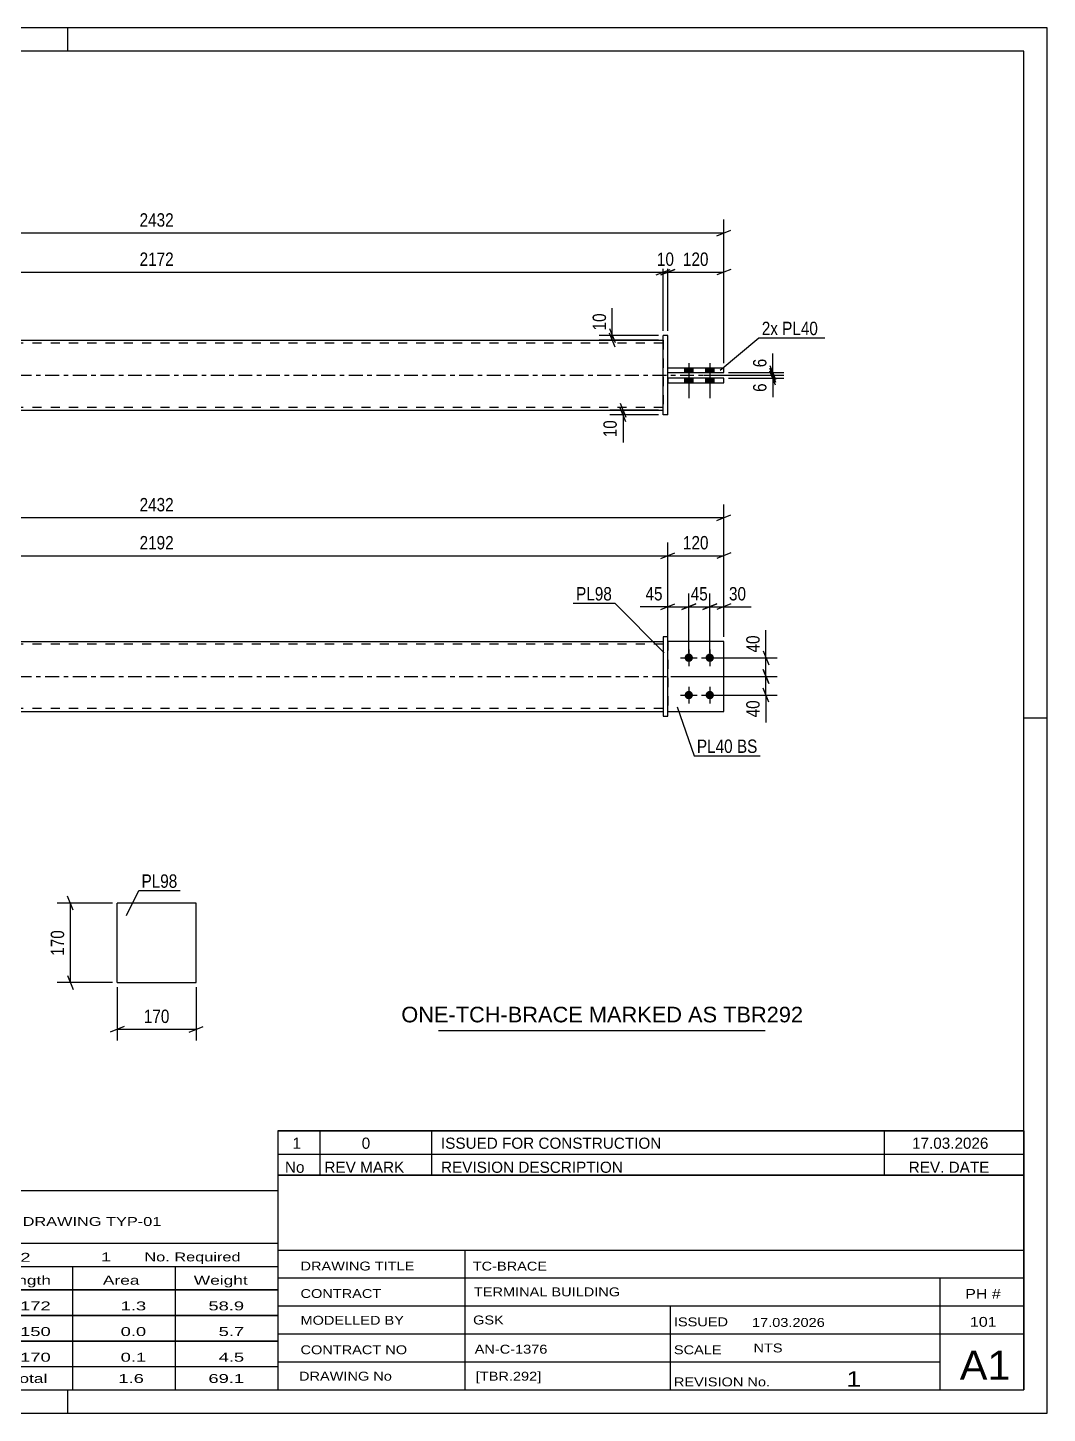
# Model space of a CAD drawing. Header units: millimetres. Extents: x 0 to 420, y 0 to 297.
# Drawn here: x 201.4 to 420, y 0 to 297 of the extents above; entities that cross this region are included whole.
import ezdxf

# ---------------------------------------------------------------- set-up
doc = ezdxf.new("R2010")
doc.units = ezdxf.units.MM
doc.linetypes.add('DXK_LINE_DOT2', pattern=[3.9198, 1.9599, -1.9599])
doc.linetypes.add('DXK_LINE_DOT3', pattern=[5.9187, 2.979, -0.9799, 0.9799, -0.9799])
doc.styles.add('Arial', font='ARIAL.TTF', dxfattribs={"height": 0.2})
doc.styles.add('Arial Narrow', font='ARIALN.TTF', dxfattribs={"height": 0.2})

# ---------------------------------------------------------------- blocks, each defined once
blk = doc.blocks.new('Unknown-580572948-1163')
at = {"color": 5, "linetype": 'Continuous'}
for p, q in [((420, 297), (0, 297)), ((210, 292), (210, 297)), ((420, 0), (420, 297)), ((415, 292), (5, 292)), ((415, 5), (415, 292)), ((420, 149), (415, 149)), ((5, 5), (415, 5)), ((210, 0), (210, 5)), ((0, 0), (420, 0))]:
    blk.add_line(p, q, dxfattribs=at)
blk = doc.blocks.new('Part-580572948-1769 - 1738')
at = {"color": 2, "linetype": 'Continuous'}
for p, q in [((350.63, 165.45), (338.63, 165.45)), ((350.63, 150.45), (350.63, 165.45)), ((338.63, 150.45), (350.63, 150.45))]:
    blk.add_line(p, q, dxfattribs=at)
at = {"color": 7, "linetype": 'DXK_LINE_DOT2'}
blk.add_line((338.63, 165.45), (338.63, 150.45), dxfattribs=at)
blk = doc.blocks.new('Part-580572948-1764 - 1738')
at = {"color": 7, "linetype": 'DXK_LINE_DOT2'}
for p, q in [((350.63, 165.45), (338.63, 165.45)), ((338.63, 165.45), (338.63, 150.45)), ((350.63, 150.45), (350.63, 165.45)), ((338.63, 150.45), (350.63, 150.45))]:
    blk.add_line(p, q, dxfattribs=at)
blk = doc.blocks.new('Part-580572948-1784 - 1738')
at = {"color": 2, "linetype": 'Continuous'}
for p, q in [((337.63, 166.45), (337.63, 149.45)), ((338.63, 166.45), (337.63, 166.45)), ((338.63, 149.45), (338.63, 166.45)), ((337.63, 149.45), (338.63, 149.45))]:
    blk.add_line(p, q, dxfattribs=at)
blk = doc.blocks.new('Part-580572948-1804 - 1738')
at = {"linetype": 'Continuous'}
blk.add_hatch(color=2, dxfattribs=at).paths.add_polyline_path([(150.44, 165.45), (149.64, 166.85), (151.24, 166.85)])
at = {"color": 2, "linetype": 'Continuous'}
for p, q in [((150.44, 165.45), (149.64, 166.85)), ((149.64, 166.85), (151.24, 166.85)), ((151.24, 166.85), (150.44, 165.45)), ((120.44, 165.45), (337.63, 165.45)), ((120.44, 150.45), (337.63, 150.45))]:
    blk.add_line(p, q, dxfattribs=at)
at = {"color": 7, "linetype": 'DXK_LINE_DOT2'}
for p, q in [((120.44, 150.45), (120.44, 165.45)), ((337.63, 164.85), (120.44, 164.85)), ((337.63, 165.45), (337.63, 150.45)), ((337.63, 151.05), (120.44, 151.05))]:
    blk.add_line(p, q, dxfattribs=at)
at = {"color": 7, "linetype": 'DXK_LINE_DOT3'}
blk.add_line((110.44, 157.95), (347.63, 157.95), dxfattribs=at)
at = {"color": 2, "linetype": 'Continuous'}
blk.add_circle((150.44, 166.35), 1, dxfattribs=at)
blk = doc.blocks.new('Bolt-580572948-1805 - 1738')
at = {"linetype": 'Continuous'}
for points in [[(343.13, 162.85, -1), (343.13, 161.05, -1)], [(347.63, 162.85, -1), (347.63, 161.05, -1)], [(343.13, 154.85, -1), (343.13, 153.05, -1)], [(347.63, 154.85, -1), (347.63, 153.05, -1)]]:
    blk.add_hatch(color=1, dxfattribs=at).paths.add_polyline_path(points)
at = {"color": 1, "linetype": 'Continuous'}
for p, q in [((343.13, 163.75), (343.13, 160.15)), ((347.63, 163.75), (347.63, 160.15)), ((341.33, 161.95), (344.93, 161.95)), ((345.83, 161.95), (349.43, 161.95)), ((343.13, 155.75), (343.13, 152.15)), ((347.63, 155.75), (347.63, 152.15)), ((341.33, 153.95), (344.93, 153.95)), ((345.83, 153.95), (349.43, 153.95))]:
    blk.add_line(p, q, dxfattribs=at)
blk = doc.blocks.new('Part-580572948-1418 - 1390')
at = {"color": 2, "linetype": 'Continuous'}
for p, q in [((338.63, 224.09), (350.63, 224.09)), ((338.63, 223.09), (350.63, 223.09)), ((350.63, 223.09), (350.63, 224.09))]:
    blk.add_line(p, q, dxfattribs=at)
at = {"color": 7, "linetype": 'DXK_LINE_DOT2'}
blk.add_line((338.63, 223.09), (338.63, 224.09), dxfattribs=at)
blk = doc.blocks.new('Part-580572948-1445 - 1390')
at = {"linetype": 'Continuous'}
blk.add_hatch(color=2, dxfattribs=at).paths.add_polyline_path([(150.44, 222.49), (149.64, 223.89), (151.24, 223.89)])
at = {"color": 2, "linetype": 'Continuous'}
for p, q in [((120.44, 229.99), (337.63, 229.99)), ((150.44, 222.49), (149.64, 223.89)), ((149.64, 223.89), (151.24, 223.89)), ((151.24, 223.89), (150.44, 222.49)), ((120.44, 214.99), (337.63, 214.99))]:
    blk.add_line(p, q, dxfattribs=at)
at = {"color": 7, "linetype": 'DXK_LINE_DOT2'}
for p, q in [((120.44, 229.99), (120.44, 214.99)), ((337.63, 229.39), (120.44, 229.39)), ((337.63, 229.99), (337.63, 214.99)), ((337.63, 215.59), (120.44, 215.59))]:
    blk.add_line(p, q, dxfattribs=at)
at = {"color": 7, "linetype": 'DXK_LINE_DOT3'}
blk.add_line((110.44, 222.49), (347.63, 222.49), dxfattribs=at)
at = {"color": 2, "linetype": 'Continuous'}
blk.add_circle((150.44, 223.39), 1, dxfattribs=at)
blk = doc.blocks.new('Bolt-580572948-1430 - 1390')
at = {"linetype": 'Continuous'}
for points in [[(344.03, 224.09), (342.23, 224.09), (342.23, 223.09), (344.03, 223.09)], [(344.03, 224.09), (342.23, 224.09), (342.23, 223.09), (344.03, 223.09)], [(348.53, 224.09), (346.73, 224.09), (346.73, 223.09), (348.53, 223.09)], [(348.53, 224.09), (346.73, 224.09), (346.73, 223.09), (348.53, 223.09)], [(344.03, 221.89), (342.23, 221.89), (342.23, 220.89), (344.03, 220.89)], [(344.03, 221.89), (342.23, 221.89), (342.23, 220.89), (344.03, 220.89)], [(348.53, 221.89), (346.73, 221.89), (346.73, 220.89), (348.53, 220.89)], [(348.53, 221.89), (346.73, 221.89), (346.73, 220.89), (348.53, 220.89)]]:
    blk.add_hatch(color=1, dxfattribs=at).paths.add_polyline_path(points)
at = {"color": 1, "linetype": 'Continuous'}
for p, q in [((342.23, 224.09), (342.23, 223.09)), ((342.23, 224.09), (342.23, 223.09)), ((343.13, 225.09), (343.13, 217.59)), ((343.13, 225.09), (343.13, 217.59)), ((344.03, 224.09), (344.03, 223.09)), ((344.03, 224.09), (344.03, 223.09)), ((346.73, 224.09), (346.73, 223.09)), ((346.73, 224.09), (346.73, 223.09)), ((347.63, 225.09), (347.63, 217.59)), ((347.63, 225.09), (347.63, 217.59)), ((348.53, 224.09), (348.53, 223.09)), ((348.53, 224.09), (348.53, 223.09)), ((342.23, 221.89), (342.23, 220.89)), ((342.23, 221.89), (342.23, 220.89)), ((344.03, 221.89), (344.03, 220.89)), ((344.03, 221.89), (344.03, 220.89)), ((346.73, 221.89), (346.73, 220.89)), ((346.73, 221.89), (346.73, 220.89)), ((348.53, 221.89), (348.53, 220.89)), ((348.53, 221.89), (348.53, 220.89))]:
    blk.add_line(p, q, dxfattribs=at)
blk = doc.blocks.new('Part-580572948-1457 - 1390')
at = {"color": 2, "linetype": 'Continuous'}
for p, q in [((337.63, 213.99), (337.63, 230.99)), ((338.63, 230.99), (337.63, 230.99)), ((338.63, 213.99), (338.63, 230.99)), ((338.63, 213.99), (337.63, 213.99))]:
    blk.add_line(p, q, dxfattribs=at)
blk = doc.blocks.new('Part-580572948-1462 - 1390')
at = {"color": 2, "linetype": 'Continuous'}
for p, q in [((350.63, 221.89), (338.63, 221.89)), ((338.63, 220.89), (350.63, 220.89)), ((350.63, 220.89), (350.63, 221.89))]:
    blk.add_line(p, q, dxfattribs=at)
at = {"color": 7, "linetype": 'DXK_LINE_DOT2'}
blk.add_line((338.63, 221.89), (338.63, 220.89), dxfattribs=at)
blk = doc.blocks.new('Part-580572948-2294 - 2288')
at = {"color": 2, "linetype": 'Continuous'}
for p, q in [((237.54, 109.31), (220.54, 109.31)), ((220.54, 92.31), (220.54, 109.31)), ((237.54, 92.31), (237.54, 109.31)), ((220.54, 92.31), (237.54, 92.31))]:
    blk.add_line(p, q, dxfattribs=at)
blk = doc.blocks.new('StraightDimension-580572948-1826 - 1738')
at = {"color": 7, "linetype": 'Continuous'}
for p, q in [((343.13, 162.95), (343.13, 175.74)), ((347.63, 162.95), (347.63, 175.74)), ((341.63, 172.29), (344.63, 173.49)), ((343.13, 172.89), (347.63, 172.89)), ((349.13, 173.49), (346.13, 172.29))]:
    blk.add_line(p, q, dxfattribs=at)
at = {"color": 0}
blk.add_wipeout([(347.81, 173.64), (347.81, 177.84), (342.95, 177.84), (342.95, 173.64)], dxfattribs=at)
at = {"color": 3, "style": 'Arial Narrow'}
blk.add_text('45', height=2.863, dxfattribs=at).set_placement((343.55, 174.24))
blk = doc.blocks.new('StraightDimension-580572948-1914 - 1738')
at = {"color": 7, "linetype": 'Continuous'}
for p, q in [((120.94, 184.43), (117.94, 183.23)), ((119.44, 158.95), (119.44, 186.68)), ((337.13, 183.23), (340.13, 184.43)), ((338.63, 166.45), (338.63, 186.68)), ((119.44, 183.83), (338.63, 183.83))]:
    blk.add_line(p, q, dxfattribs=at)
at = {"color": 0}
blk.add_wipeout([(233.29, 184.58), (233.29, 188.78), (224.78, 188.78), (224.78, 184.58)], dxfattribs=at)
at = {"color": 3, "style": 'Arial Narrow'}
blk.add_text('2192', height=2.863, dxfattribs=at).set_placement((225.38, 185.18))
blk = doc.blocks.new('StraightDimension-580572948-1810 - 1738')
at = {"color": 7, "linetype": 'Continuous'}
for p, q in [((347.63, 162.95), (347.63, 175.74)), ((350.63, 166.45), (350.63, 175.74)), ((346.13, 172.29), (349.13, 173.49)), ((347.63, 172.89), (350.63, 172.89)), ((352.13, 173.49), (349.13, 172.29))]:
    blk.add_line(p, q, dxfattribs=at)
at = {"color": 0}
blk.add_wipeout([(356.01, 173.64), (356.01, 177.84), (351.15, 177.84), (351.15, 173.64)], dxfattribs=at)
at = {"color": 7, "linetype": 'Continuous'}
blk.add_line((350.63, 172.89), (356.53, 172.89), dxfattribs=at)
blk.add_line((350.63, 172.89), (356.53, 172.89), dxfattribs=at)
at = {"color": 3, "style": 'Arial Narrow'}
blk.add_text('30', height=2.863, dxfattribs=at).set_placement((351.75, 174.24))
blk = doc.blocks.new('StraightDimension-580572948-1839 - 1738')
at = {"color": 7, "linetype": 'Continuous'}
for p, q in [((338.63, 166.45), (338.63, 175.74)), ((343.13, 162.95), (343.13, 175.74)), ((337.13, 172.29), (340.13, 173.49)), ((338.63, 172.89), (343.13, 172.89)), ((344.63, 173.49), (341.63, 172.29))]:
    blk.add_line(p, q, dxfattribs=at)
at = {"color": 0}
blk.add_wipeout([(338.1, 173.64), (338.1, 177.84), (333.25, 177.84), (333.25, 173.64)], dxfattribs=at)
at = {"color": 7, "linetype": 'Continuous'}
blk.add_line((338.63, 172.89), (332.72, 172.89), dxfattribs=at)
blk.add_line((338.63, 172.89), (332.72, 172.89), dxfattribs=at)
at = {"color": 3, "style": 'Arial Narrow'}
blk.add_text('45', height=2.863, dxfattribs=at).set_placement((333.85, 174.24))
blk = doc.blocks.new('StraightDimension-580572948-1856 - 1738')
at = {"color": 7, "linetype": 'Continuous'}
for p, q in [((107.44, 166.45), (107.44, 194.83)), ((350.63, 166.45), (350.63, 194.83)), ((108.94, 192.58), (105.94, 191.38)), ((107.44, 191.98), (350.63, 191.98)), ((349.13, 191.38), (352.13, 192.58))]:
    blk.add_line(p, q, dxfattribs=at)
at = {"color": 0}
blk.add_wipeout([(233.29, 192.73), (233.29, 196.93), (224.78, 196.93), (224.78, 192.73)], dxfattribs=at)
at = {"color": 3, "style": 'Arial Narrow'}
blk.add_text('2432', height=2.863, dxfattribs=at).set_placement((225.38, 193.33))
blk = doc.blocks.new('StraightDimension-580572948-1876 - 1738')
at = {"color": 7, "linetype": 'Continuous'}
for p, q in [((359.07, 163.45), (360.27, 160.45)), ((348.63, 161.95), (362.07, 161.95)), ((359.67, 157.95), (359.67, 161.95)), ((339.63, 157.95), (362.07, 157.95)), ((360.27, 156.45), (359.07, 159.45))]:
    blk.add_line(p, q, dxfattribs=at)
at = {"color": 0}
blk.add_wipeout([(358.92, 167.34), (354.72, 167.34), (354.72, 162.48), (358.92, 162.48)], dxfattribs=at)
at = {"color": 7, "linetype": 'Continuous'}
blk.add_line((359.67, 161.95), (359.67, 167.86), dxfattribs=at)
blk.add_line((359.67, 161.95), (359.67, 167.86), dxfattribs=at)
at = {"color": 3, "style": 'Arial Narrow'}
blk.add_text('40', height=2.863, rotation=90.0002, dxfattribs=at).set_placement((358.32, 163.08))
blk = doc.blocks.new('StraightDimension-580572948-1885 - 1738')
at = {"color": 7, "linetype": 'Continuous'}
for p, q in [((339.63, 157.95), (362.07, 157.95)), ((359.07, 159.45), (360.27, 156.45)), ((359.67, 153.95), (359.67, 157.95)), ((360.27, 152.45), (359.07, 155.45)), ((348.63, 153.95), (362.07, 153.95))]:
    blk.add_line(p, q, dxfattribs=at)
at = {"color": 0}
blk.add_wipeout([(358.92, 153.43), (354.72, 153.43), (354.72, 148.57), (358.92, 148.57)], dxfattribs=at)
at = {"color": 7, "linetype": 'Continuous'}
blk.add_line((359.67, 153.95), (359.67, 148.05), dxfattribs=at)
blk.add_line((359.67, 153.95), (359.67, 148.05), dxfattribs=at)
at = {"color": 3, "style": 'Arial Narrow'}
blk.add_text('40', height=2.863, rotation=90.0002, dxfattribs=at).set_placement((358.32, 149.17))
blk = doc.blocks.new('StraightDimension-580572948-1895 - 1738')
at = {"color": 7, "linetype": 'Continuous'}
for p, q in [((337.13, 183.23), (340.13, 184.43)), ((338.63, 166.45), (338.63, 186.68)), ((352.13, 184.43), (349.13, 183.23)), ((350.63, 166.45), (350.63, 186.68)), ((338.63, 183.83), (350.63, 183.83))]:
    blk.add_line(p, q, dxfattribs=at)
at = {"color": 0}
blk.add_wipeout([(347.97, 184.58), (347.97, 188.78), (341.28, 188.78), (341.28, 184.58)], dxfattribs=at)
at = {"color": 3, "style": 'Arial Narrow'}
blk.add_text('120', height=2.863, dxfattribs=at).set_placement((341.88, 185.18))
blk = doc.blocks.new('StraightDimension-580572948-1552 - 1390')
at = {"color": 7, "linetype": 'Continuous'}
for p, q in [((326.13, 232.49), (327.33, 229.49)), ((336.63, 230.99), (323.88, 230.99)), ((336.63, 229.99), (323.88, 229.99)), ((327.33, 228.49), (326.13, 231.49)), ((326.73, 229.99), (326.73, 230.99))]:
    blk.add_line(p, q, dxfattribs=at)
at = {"color": 0}
blk.add_wipeout([(325.98, 236.37), (321.78, 236.37), (321.78, 231.51), (325.98, 231.51)], dxfattribs=at)
at = {"color": 7, "linetype": 'Continuous'}
blk.add_line((326.73, 230.99), (326.73, 236.89), dxfattribs=at)
blk.add_line((326.73, 230.99), (326.73, 236.89), dxfattribs=at)
at = {"color": 3, "style": 'Arial Narrow'}
blk.add_text('10', height=2.863, rotation=90.0002, dxfattribs=at).set_placement((325.38, 232.11))
blk = doc.blocks.new('StraightDimension-580572948-1538 - 1390')
at = {"color": 7, "linetype": 'Continuous'}
for p, q in [((336.63, 214.99), (326.18, 214.99)), ((336.63, 213.99), (326.18, 213.99)), ((328.43, 216.49), (329.63, 213.49)), ((329.63, 212.49), (328.43, 215.49)), ((329.03, 213.99), (329.03, 214.99))]:
    blk.add_line(p, q, dxfattribs=at)
at = {"color": 0}
blk.add_wipeout([(328.28, 213.46), (324.08, 213.46), (324.08, 208.61), (328.28, 208.61)], dxfattribs=at)
at = {"color": 7, "linetype": 'Continuous'}
blk.add_line((329.03, 213.99), (329.03, 208.08), dxfattribs=at)
blk.add_line((329.03, 213.99), (329.03, 208.08), dxfattribs=at)
at = {"color": 3, "style": 'Arial Narrow'}
blk.add_text('10', height=2.863, rotation=90.0002, dxfattribs=at).set_placement((327.68, 209.21))
blk = doc.blocks.new('StraightDimension-580572948-1567 - 1390')
at = {"color": 7, "linetype": 'Continuous'}
for p, q in [((107.44, 225.09), (107.44, 255.86)), ((350.63, 225.09), (350.63, 255.86)), ((108.94, 253.61), (105.94, 252.41)), ((107.44, 253.01), (350.63, 253.01)), ((349.13, 252.41), (352.13, 253.61))]:
    blk.add_line(p, q, dxfattribs=at)
at = {"color": 0}
blk.add_wipeout([(233.29, 253.76), (233.29, 257.96), (224.78, 257.96), (224.78, 253.76)], dxfattribs=at)
at = {"color": 3, "style": 'Arial Narrow'}
blk.add_text('2432', height=2.863, dxfattribs=at).set_placement((225.38, 254.36))
blk = doc.blocks.new('StraightDimension-580572948-1578 - 1390')
at = {"color": 7, "linetype": 'Continuous'}
for p, q in [((338.63, 231.99), (338.63, 247.45)), ((350.63, 225.09), (350.63, 247.45)), ((337.13, 244), (340.13, 245.2)), ((338.63, 244.6), (350.63, 244.6)), ((352.13, 245.2), (349.13, 244))]:
    blk.add_line(p, q, dxfattribs=at)
at = {"color": 0}
blk.add_wipeout([(347.97, 245.35), (347.97, 249.55), (341.28, 249.55), (341.28, 245.35)], dxfattribs=at)
at = {"color": 3, "style": 'Arial Narrow'}
blk.add_text('120', height=2.863, dxfattribs=at).set_placement((341.88, 245.95))
blk = doc.blocks.new('StraightDimension-580572948-1608 - 1390')
at = {"color": 7, "linetype": 'Continuous'}
for p, q in [((120.44, 231.99), (120.44, 247.45)), ((337.63, 231.99), (337.63, 247.45)), ((121.94, 245.2), (118.94, 244)), ((120.44, 244.6), (337.63, 244.6)), ((336.13, 244), (339.13, 245.2))]:
    blk.add_line(p, q, dxfattribs=at)
at = {"color": 0}
blk.add_wipeout([(233.29, 245.35), (233.29, 249.55), (224.78, 249.55), (224.78, 245.35)], dxfattribs=at)
at = {"color": 3, "style": 'Arial Narrow'}
blk.add_text('2172', height=2.863, dxfattribs=at).set_placement((225.38, 245.95))
blk = doc.blocks.new('StraightDimension-580572948-1618 - 1390')
at = {"color": 7, "linetype": 'Continuous'}
for p, q in [((337.63, 231.99), (337.63, 247.45)), ((338.63, 231.99), (338.63, 247.45)), ((336.13, 244), (339.13, 245.2)), ((340.13, 245.2), (337.13, 244)), ((337.63, 244.6), (338.63, 244.6))]:
    blk.add_line(p, q, dxfattribs=at)
at = {"color": 0}
blk.add_wipeout([(340.56, 245.35), (340.56, 249.55), (335.7, 249.55), (335.7, 245.35)], dxfattribs=at)
at = {"color": 3, "style": 'Arial Narrow'}
blk.add_text('10', height=2.863, dxfattribs=at).set_placement((336.3, 245.95))
blk = doc.blocks.new('StraightDimension-580572948-1650 - 1390')
at = {"color": 7, "linetype": 'Continuous'}
for p, q in [((360.53, 223.99), (361.73, 220.99)), ((361.73, 220.39), (360.53, 223.39)), ((346.38, 222.49), (363.53, 222.49)), ((351.63, 221.89), (363.53, 221.89)), ((361.13, 221.89), (361.13, 222.49))]:
    blk.add_line(p, q, dxfattribs=at)
at = {"color": 0}
blk.add_wipeout([(360.38, 221.36), (356.18, 221.36), (356.18, 218.33), (360.38, 218.33)], dxfattribs=at)
at = {"color": 7, "linetype": 'Continuous'}
blk.add_line((361.13, 221.89), (361.13, 217.81), dxfattribs=at)
blk.add_line((361.13, 221.89), (361.13, 217.81), dxfattribs=at)
at = {"color": 3, "style": 'Arial Narrow'}
blk.add_text('6', height=2.86, rotation=90.0002, dxfattribs=at).set_placement((359.78, 218.93))
blk = doc.blocks.new('StraightDimension-580572948-1661 - 1390')
at = {"color": 7, "linetype": 'Continuous'}
for p, q in [((351.63, 223.09), (363.53, 223.09)), ((360.53, 224.59), (361.73, 221.59)), ((361.73, 220.99), (360.53, 223.99)), ((361.13, 222.49), (361.13, 223.09)), ((346.38, 222.49), (363.53, 222.49))]:
    blk.add_line(p, q, dxfattribs=at)
at = {"color": 0}
blk.add_wipeout([(360.38, 226.64), (356.18, 226.64), (356.18, 223.61), (360.38, 223.61)], dxfattribs=at)
at = {"color": 7, "linetype": 'Continuous'}
blk.add_line((361.13, 223.09), (361.13, 227.17), dxfattribs=at)
blk.add_line((361.13, 223.09), (361.13, 227.17), dxfattribs=at)
at = {"color": 3, "style": 'Arial Narrow'}
blk.add_text('6', height=2.86, rotation=90.0002, dxfattribs=at).set_placement((359.78, 224.21))
blk = doc.blocks.new('StraightDimension-580572948-2305 - 2288')
at = {"color": 7, "linetype": 'Continuous'}
for p, q in [((220.54, 91.31), (220.54, 79.91)), ((237.54, 91.31), (237.54, 79.91)), ((222.04, 82.91), (219.04, 81.71)), ((220.54, 82.31), (237.54, 82.31)), ((236.04, 81.71), (239.04, 82.91))]:
    blk.add_line(p, q, dxfattribs=at)
at = {"color": 0}
blk.add_wipeout([(232.38, 83.06), (232.38, 87.26), (225.69, 87.26), (225.69, 83.06)], dxfattribs=at)
at = {"color": 3, "style": 'Arial Narrow'}
blk.add_text('170', height=2.863, dxfattribs=at).set_placement((226.29, 83.66))
blk = doc.blocks.new('StraightDimension-580572948-2296 - 2288')
at = {"color": 7, "linetype": 'Continuous'}
for p, q in [((211.14, 107.81), (209.94, 110.81)), ((219.54, 109.31), (207.69, 109.31)), ((210.54, 92.31), (210.54, 109.31)), ((219.54, 92.31), (207.69, 92.31)), ((209.94, 93.81), (211.14, 90.81))]:
    blk.add_line(p, q, dxfattribs=at)
at = {"color": 0}
blk.add_wipeout([(209.79, 104.16), (205.59, 104.16), (205.59, 97.47), (209.79, 97.47)], dxfattribs=at)
at = {"color": 3, "style": 'Arial Narrow'}
blk.add_text('170', height=2.863, rotation=90.0002, dxfattribs=at).set_placement((209.19, 98.07))
blk = doc.blocks.new('Unknown-580572948-3677')
at = {"color": 7, "linetype": 'Continuous'}
for p, q in [((95, 47.75), (255, 47.75)), ((95, 36.5), (95, 47.75)), ((255, 47.75), (255, 36.5)), ((95, 36.5), (255, 36.5)), ((95, 36.5), (95, 31.5)), ((255, 36.5), (255, 31.5)), ((95, 31.5), (255, 31.5)), ((95, 31.5), (95, 26.5)), ((119, 31.5), (119, 26.5)), ((154.5, 31.5), (154.5, 26.5)), ((180.5, 31.5), (180.5, 26.5)), ((193.5, 31.5), (193.5, 26.5)), ((211, 31.5), (211, 26.5)), ((233, 31.5), (233, 26.5)), ((255, 31.5), (255, 26.5)), ((95, 26.5), (255, 26.5)), ((95, 26.45), (95, 21.05)), ((95, 26.45), (255, 26.45)), ((119, 26.5), (119, 21)), ((154.5, 26.5), (154.5, 21)), ((180.5, 26.5), (180.5, 21)), ((193.5, 26.5), (193.5, 21)), ((211, 26.5), (211, 21)), ((233, 26.5), (233, 21)), ((255, 26.45), (255, 21.05)), ((95, 21.05), (255, 21.05)), ((95, 20.95), (95, 15.55)), ((95, 20.95), (255, 20.95)), ((119, 21), (119, 15.5)), ((154.5, 21), (154.5, 15.5)), ((180.5, 21), (180.5, 15.5)), ((193.5, 21), (193.5, 15.5)), ((211, 21), (211, 15.5)), ((233, 21), (233, 15.5)), ((255, 20.95), (255, 15.55)), ((95, 15.55), (255, 15.55)), ((95, 15.45), (95, 10.05)), ((95, 15.45), (255, 15.45)), ((119, 15.5), (119, 10)), ((154.5, 15.5), (154.5, 10)), ((180.5, 15.5), (180.5, 10)), ((193.5, 15.5), (193.5, 10)), ((211, 15.5), (211, 10)), ((233, 15.5), (233, 10)), ((255, 15.45), (255, 10.05)), ((95, 10.05), (255, 10.05)), ((95, 10), (255, 10)), ((95, 10), (95, 5)), ((211, 10), (211, 5)), ((233, 10), (233, 5)), ((255, 10), (255, 5)), ((95, 5), (255, 5))]:
    blk.add_line(p, q, dxfattribs=at)
at = {"color": 7, "style": 'Arial Narrow'}
for s, height, width, p in [('GENERAL NOTES & WELD DETAILS :', 2.8633, 1.4, (96.15, 40.06)), ('REFER TYP DRAWING TYP-01', 1.9089, 1.6, (179.7, 40.16)), ("MATERIAL LIST FOR ASSEMBLY MK'D", 1.9089, 1.6, (96.15, 32.56)), ('TBR292', 1.909, 1.794707, (187.59, 32.47)), ('1', 1.91, 1.794707, (217.08, 32.56)), ('No. Required', 1.9089, 1.6, (226.41, 32.56)), ('Mark', 1.909, 1.7, (96.34, 27.5)), ('Profile', 1.909, 1.7, (129.41, 27.5)), ('Material', 1.909, 1.7, (159.54, 27.56)), ('No.', 1.909, 1.7, (184.5, 27.56)), ('Length', 1.909, 1.7, (195, 27.56)), ('Area', 1.909, 1.7, (217.5, 27.56)), ('Weight', 1.909, 1.7, (237, 27.56))]:
    blk.add_text(s, height=height, dxfattribs=dict(at, width=width)).set_placement(p)
at = {"color": 7, "linetype": 'Continuous', "style": 'Arial Narrow'}
for s, height, width, p in [('TBR292', 1.909, 1.794707, (96.5, 22.06)), ('SHS150*6', 1.909, 1.794707, (121, 22.06)), ('E350', 1.909, 1.794707, (160.74, 22.06)), ('1', 1.91, 1.794707, (184.86, 22.06)), ('2172', 1.909, 1.794707, (197.58, 22.06)), ('1.3', 1.909, 1.794707, (221.32, 22.06)), ('58.9', 1.909, 1.794707, (240.14, 22.06)), ('PL40', 1.909, 1.794707, (96.5, 16.56)), ('PL10*120', 1.909, 1.794707, (121, 16.56)), ('E350', 1.909, 1.794707, (160.74, 16.56)), ('4', 1.91, 1.794707, (184.86, 16.56)), ('150', 1.909, 1.794707, (199.77, 16.56)), ('0.0', 1.909, 1.794707, (221.32, 16.56)), ('5.7', 1.909, 1.794707, (242.33, 16.56)), ('PL98', 1.909, 1.794707, (96.5, 11.06)), ('PL10*170', 1.909, 1.794707, (121, 11.06)), ('E350', 1.909, 1.794707, (160.74, 11.06)), ('2', 1.91, 1.794707, (184.86, 11.06)), ('170', 1.909, 1.794707, (199.77, 11.06)), ('0.1', 1.909, 1.794707, (221.32, 11.06)), ('4.5', 1.909, 1.794707, (242.33, 11.06)), ('Total', 1.909, 1.7, (197.33, 6.5)), ('1.6', 1.909, 1.794707, (220.83, 6.5)), ('69.1', 1.909, 1.794707, (240.14, 6.5))]:
    blk.add_text(s, height=height, dxfattribs=dict(at, width=width)).set_placement(p)
blk = doc.blocks.new('Unknown-580572948-3675')
at = {"color": 7, "linetype": 'Continuous'}
for p, q in [((255, 51.05), (255, 5)), ((255, 51.05), (415, 51.05)), ((415, 51), (415, 5)), ((255, 35), (415, 35)), ((295.14, 35), (295.14, 5)), ((255, 29), (415, 29)), ((397, 5.05), (397, 29.05)), ((255, 23), (415, 23)), ((339.14, 23), (339.14, 5)), ((255, 17), (415, 17)), ((255, 11), (397, 11)), ((255, 5), (415, 5))]:
    blk.add_line(p, q, dxfattribs=at)
at = {"color": 7, "style": 'Arial Narrow'}
for s, height, width, p in [('DRAWING TITLE', 1.9089, 1.425378, (259.88, 30.61)), ('TC-BRACE', 1.909, 1.425378, (296.81, 30.59)), ('TERMINAL BUILDING', 1.9089, 1.425378, (297.06, 25.07)), ('CONTRACT', 1.909, 1.425378, (259.88, 24.71)), ('MODELLED BY', 1.9089, 1.425378, (259.88, 18.98)), ('GSK', 1.909, 1.425378, (296.88, 19.04)), ('ISSUED', 1.909, 1.425378, (339.94, 18.64)), ('17.03.2026', 1.909, 1.425378, (356.69, 18.52)), ('CONTRACT NO', 1.9089, 1.425378, (259.88, 12.66)), ('AN-C-1376', 1.909, 1.425378, (297.23, 12.78)), ('SCALE', 1.909, 1.425378, (339.94, 12.65)), ('A1', 6.204, 1.25, (401.24, 7.2)), ('DRAWING No', 1.909, 1.425378, (259.56, 7)), ('[TBR.292]', 1.909, 1.425378, (297.46, 6.99)), ('1', 3.34, 1.5, (376.91, 5.68)), ('REVISION No.', 1.9089, 1.425378, (339.94, 5.77))]:
    blk.add_text(s, height=height, dxfattribs=dict(at, width=width)).set_placement(p)
at = {"color": 7, "linetype": 'Continuous', "style": 'Arial Narrow'}
for s, height, width, p in [('PH #', 2.1, 1.42538, (402.4, 24.55)), ('101', 2.1, 1.42538, (403.41, 18.55)), ('NTS', 1.909, 1.425378, (357, 13.05))]:
    blk.add_text(s, height=height, dxfattribs=dict(at, width=width)).set_placement(p)
blk = doc.blocks.new('Unknown-580572948-3676')
at = {"color": 7, "linetype": 'Continuous'}
for p, q in [((255, 60.55), (415, 60.55)), ((415, 60.55), (255, 60.55)), ((255, 60.55), (255, 55.55)), ((264, 60.55), (264, 55.55)), ((288, 60.55), (288, 55.55)), ((385, 60.55), (385, 55.55)), ((415, 60.55), (415, 55.55)), ((255, 55.55), (415, 55.55)), ((255, 55.55), (255, 51.05)), ((255, 55.55), (415, 55.55)), ((264, 55.55), (264, 51.05)), ((288, 55.55), (288, 51.05)), ((385, 55.55), (385, 51.05)), ((415, 55.55), (415, 51.05)), ((415, 51.05), (255, 51.05))]:
    blk.add_line(p, q, dxfattribs=at)
at = {"color": 7, "linetype": 'Continuous', "style": 'Arial Narrow'}
for s, height, width, p in [('1', 2.39, 1.196471, (258.16, 56.7)), ('0', 2.39, 1.196471, (273, 56.7)), ('ISSUED FOR CONSTRUCTION', 2.3861, 1.196471, (290, 56.7)), ('17.03.2026', 2.386, 1.196471, (391, 56.7)), ('No', 2.386, 1.2, (256.54, 51.55)), ('REV MARK', 2.386, 1.2, (265, 51.55)), ('REVISION DESCRIPTION', 2.3861, 1.2, (290, 51.55)), ('REV. DATE', 2.386, 1.2, (390.28, 51.55))]:
    blk.add_text(s, height=height, dxfattribs=dict(at, width=width)).set_placement(p)
blk = doc.blocks.new('Unknown-580572948-3678')
at = {"color": 7, "linetype": 'Continuous'}
blk.add_line((289.5, 82.05), (359.5, 82.05), dxfattribs=at)
at = {"color": 7, "style": 'Arial'}
blk.add_text('ONE-TCH-BRACE MARKED AS TBR292', height=3.3428, dxfattribs=at).set_placement((281.49, 83.8))
blk = doc.blocks.new('Mark-580572948-1780 - 1738')
at = {"color": 0}
blk.add_wipeout([(326.65, 174.23), (326.65, 177.23), (318.97, 177.23), (318.97, 174.23)], dxfattribs=at)
blk.add_wipeout([(326.65, 174.23), (326.65, 177.23), (318.97, 177.23), (318.97, 174.23)], dxfattribs=at)
at = {"color": 30, "linetype": 'Continuous'}
for p in [(318.37, 173.63), (337.86, 163.03)]:
    blk.add_line(p, (327.25, 173.63), dxfattribs=at)
at = {"color": 3, "style": 'Arial Narrow'}
blk.add_text('PL98', height=2.863, dxfattribs=at).set_placement((318.97, 174.23))
blk = doc.blocks.new('MarkSet-580572948-2051 - 1738')
at = {"color": 0}
blk.add_wipeout([(352.55, 141.55), (352.55, 144.55), (344.87, 144.55), (344.87, 141.55)], dxfattribs=at)
blk.add_wipeout([(352.55, 141.55), (352.55, 144.55), (344.87, 144.55), (344.87, 141.55)], dxfattribs=at)
at = {"color": 30, "linetype": 'Continuous'}
blk.add_line((340.63, 151.42), (344.27, 140.95), dxfattribs=at)
at = {"color": 0}
blk.add_wipeout([(357.83, 141.55), (357.83, 144.55), (353.45, 144.55), (353.45, 141.55)], dxfattribs=at)
blk.add_wipeout([(357.83, 141.55), (357.83, 144.55), (353.45, 144.55), (353.45, 141.55)], dxfattribs=at)
at = {"color": 30, "linetype": 'Continuous'}
blk.add_line((344.27, 140.95), (358.43, 140.95), dxfattribs=at)
at = {"color": 3, "style": 'Arial Narrow'}
for s, p in [('PL40', (344.87, 141.55)), ('BS', (353.45, 141.55))]:
    blk.add_text(s, height=2.863, dxfattribs=at).set_placement(p)
blk = doc.blocks.new('MarkSet-580572948-1723 - 1390')
at = {"color": 0}
blk.add_wipeout([(362.25, 231.11), (362.25, 234.11), (358.78, 234.11), (358.78, 231.11)], dxfattribs=at)
blk.add_wipeout([(362.25, 231.11), (362.25, 234.11), (358.78, 234.11), (358.78, 231.11)], dxfattribs=at)
at = {"color": 30, "linetype": 'Continuous'}
blk.add_line((349.83, 223.6), (358.18, 230.51), dxfattribs=at)
at = {"color": 0}
blk.add_wipeout([(370.83, 231.11), (370.83, 234.11), (363.15, 234.11), (363.15, 231.11)], dxfattribs=at)
blk.add_wipeout([(370.83, 231.11), (370.83, 234.11), (363.15, 234.11), (363.15, 231.11)], dxfattribs=at)
at = {"color": 30, "linetype": 'Continuous'}
blk.add_line((358.18, 230.51), (372.33, 230.51), dxfattribs=at)
at = {"color": 3, "style": 'Arial Narrow'}
for s, p in [('2x', (358.78, 231.11)), ('PL40', (363.15, 231.11))]:
    blk.add_text(s, height=2.863, dxfattribs=at).set_placement(p)
blk = doc.blocks.new('Mark-580572948-2290 - 2288')
at = {"color": 0}
blk.add_wipeout([(233.46, 112.65), (233.46, 115.65), (225.79, 115.65), (225.79, 112.65)], dxfattribs=at)
blk.add_wipeout([(233.46, 112.65), (233.46, 115.65), (225.79, 115.65), (225.79, 112.65)], dxfattribs=at)
at = {"color": 30, "linetype": 'Continuous'}
for p, q in [((222.55, 106.69), (225.19, 112.05)), ((225.19, 112.05), (234.06, 112.05))]:
    blk.add_line(p, q, dxfattribs=at)
at = {"color": 3, "style": 'Arial Narrow'}
blk.add_text('PL98', height=2.863, dxfattribs=at).set_placement((225.79, 112.65))

msp = doc.modelspace()

# ---------------------------------------------------------------- block references
for name in ['Unknown-580572948-1163', 'Part-580572948-1445 - 1390', 'Part-580572948-1457 - 1390', 'Part-580572948-1418 - 1390', 'Bolt-580572948-1430 - 1390', 'Part-580572948-1462 - 1390', 'Part-580572948-1804 - 1738', 'Part-580572948-1784 - 1738', 'Part-580572948-1769 - 1738', 'Part-580572948-1764 - 1738', 'Bolt-580572948-1805 - 1738', 'Part-580572948-2294 - 2288', 'Unknown-580572948-3678', 'Unknown-580572948-3676', 'Unknown-580572948-3675', 'Unknown-580572948-3677']:
    msp.add_blockref(name, (0, 0))

# ---------------------------------------------------------------- next in the draw order: block references
for name in ['StraightDimension-580572948-1552 - 1390', 'StraightDimension-580572948-1538 - 1390', 'StraightDimension-580572948-1914 - 1738', 'StraightDimension-580572948-1826 - 1738', 'Mark-580572948-2290 - 2288', 'StraightDimension-580572948-2305 - 2288']:
    msp.add_blockref(name, (0, 0))

# ---------------------------------------------------------------- next in the draw order: block references
for name in ['StraightDimension-580572948-1567 - 1390', 'StraightDimension-580572948-1839 - 1738', 'StraightDimension-580572948-1810 - 1738', 'StraightDimension-580572948-2296 - 2288']:
    msp.add_blockref(name, (0, 0))

# ---------------------------------------------------------------- next in the draw order: block references
for name in ['StraightDimension-580572948-1578 - 1390', 'StraightDimension-580572948-1856 - 1738']:
    msp.add_blockref(name, (0, 0))

# ---------------------------------------------------------------- next in the draw order: block references
for name in ['StraightDimension-580572948-1608 - 1390', 'StraightDimension-580572948-1650 - 1390', 'StraightDimension-580572948-1876 - 1738']:
    msp.add_blockref(name, (0, 0))

# ---------------------------------------------------------------- next in the draw order: block references
for name in ['StraightDimension-580572948-1618 - 1390', 'StraightDimension-580572948-1661 - 1390', 'StraightDimension-580572948-1895 - 1738', 'StraightDimension-580572948-1885 - 1738']:
    msp.add_blockref(name, (0, 0))

# ---------------------------------------------------------------- next in the draw order: block references
for name in ['MarkSet-580572948-1723 - 1390', 'Mark-580572948-1780 - 1738', 'MarkSet-580572948-2051 - 1738']:
    msp.add_blockref(name, (0, 0))

doc.saveas('drawing.dxf')
